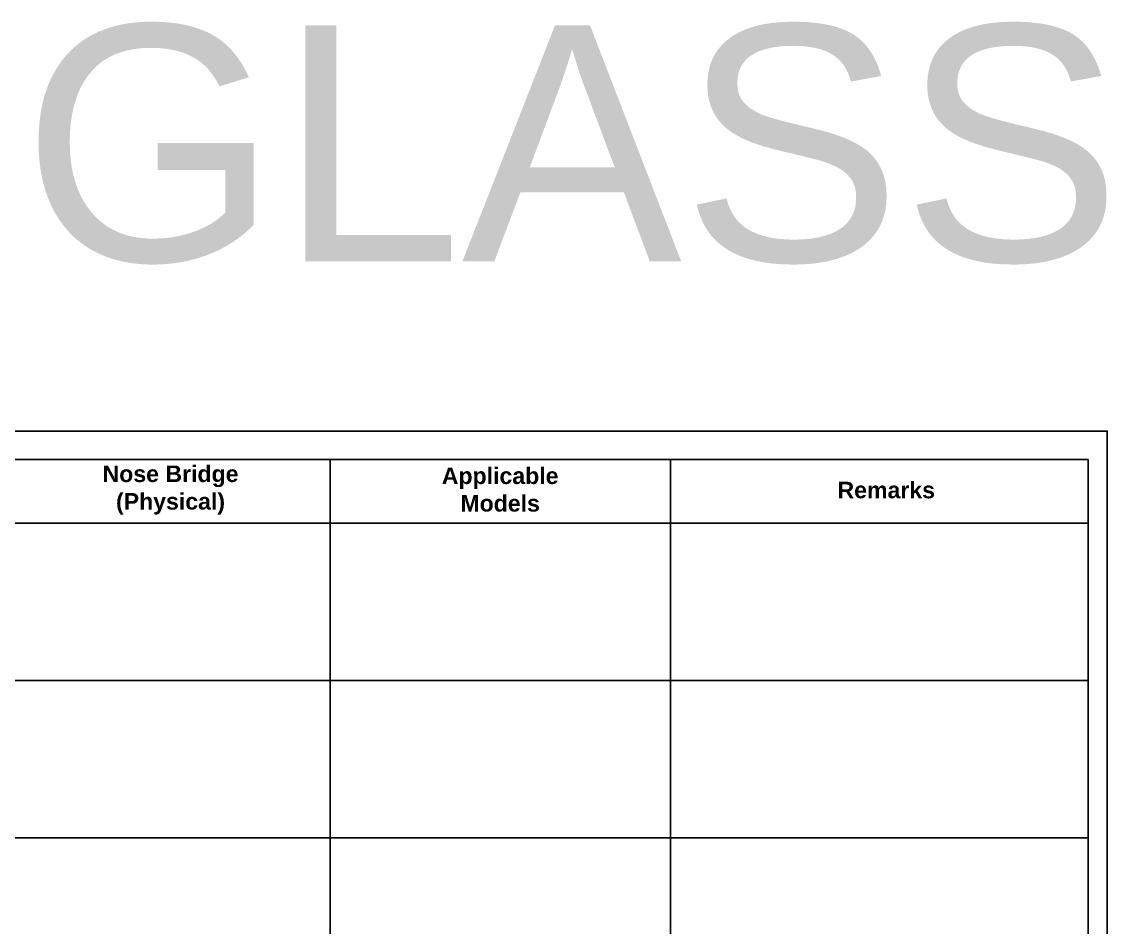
# Model space of a CAD drawing. Header units: inches. Extents: x 3613 to 8393, y -2205 to -794.
# Drawn here: x 5946 to 6176, y -993.8 to -801.9 of the extents above; entities that cross this region are included whole.
import ezdxf

# ---------------------------------------------------------------- set-up
doc = ezdxf.new("R2010")
doc.units = ezdxf.units.IN
doc.header["$MEASUREMENT"] = 0
doc.styles.get("Standard").update_dxf_attribs({"font": 'arial.ttf'})

msp = doc.modelspace()

# ---------------------------------------------------------------- linework, layer by layer
for p, q in [((6171.935, -894.646), (5762.68, -894.646)), ((6011.38, -894.646), (6011.38, -1150.606)), ((6083.471, -894.646), (6083.471, -1150.606)), ((6171.935, -1181.386), (6171.935, -894.646)), ((5775.497, -908.139), (6171.935, -908.139)), ((5775.497, -941.48), (6171.935, -941.48)), ((5775.497, -974.822), (6171.935, -974.822))]:
    msp.add_line(p, q)
msp.add_lwpolyline([(6175.973, -1185.646), (6175.973, -888.646), (5755.973, -888.646), (5755.973, -1185.646)], close=True)

# ---------------------------------------------------------------- texts
at = {"color": 1, "insert": (5988.826, -828.012), "char_height": 50, "width": 397.12117, "attachment_point": 5}
msp.add_mtext('SUNGLASS', dxfattribs=at)
at = {"char_height": 3.5, "width": 34.34827, "attachment_point": 5}
for s, insert in [('{\\fArial|b1|i0|c0|p34;Nose Bridge (Physical)}', (5977.563, -901.141)), ('{\\fArial|b1|i0|c0|p34;Applicable Models}', (6047.378, -901.056)), ('{\\fArial|b1|i0|c0|p34;Remarks}', (6129.157, -901.161))]:
    msp.add_mtext(s, dxfattribs=dict(at, insert=insert))

doc.saveas('drawing.dxf')
